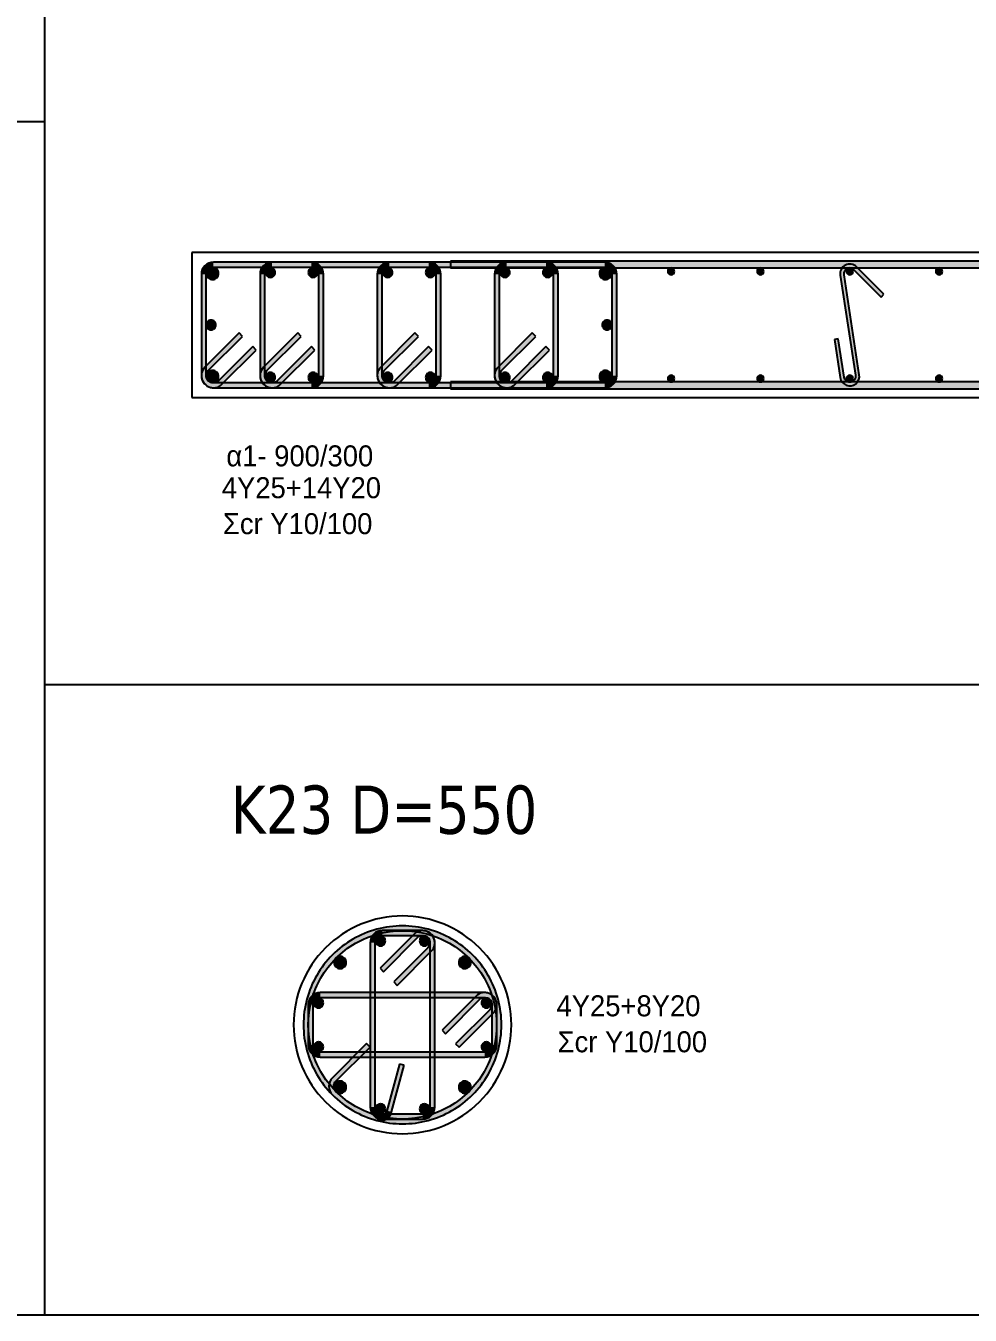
# Model space of a CAD drawing. Header units: millimetres. Extents: x -2171 to 1563, y -1758 to -1505.
# Drawn here: x -853.5 to -843.72, y -1630.29 to -1616.94 of the extents above; entities that cross this region are included whole.
import ezdxf

# ---------------------------------------------------------------- set-up
doc = ezdxf.new("R2010")
doc.units = ezdxf.units.MM
for name, color, linetype in [('-S_TEXT', 3, 'Continuous'), ('Col_Det', 7, 'Continuous'), ('Col_Det_Fill', 7, 'Continuous'), ('Geo_Col_Pro_1', 7, 'Continuous'), ('pinakaki', 153, 'Continuous')]:
    doc.layers.add(name, color=color, linetype=linetype)
doc.styles.add('S1Arl22_b_934_161', font='arial.ttf', dxfattribs={"width": 0.933629, "height": 0.002175})
doc.styles.get("Standard").update_dxf_attribs({"font": 'tahoma.ttf'})

msp = doc.modelspace()

# ---------------------------------------------------------------- hatches: boundary and pattern name
at = {"layer": 'Col_Det_Fill'}
for color, points in [(252, [(-851.5597, -1619.44), (-851.5597, -1619.39, 0.4142136), (-851.6847, -1619.515), (-851.6347, -1619.515, -0.4142136)]), (252, [(-847.5097, -1619.44), (-847.5097, -1619.39), (-851.5597, -1619.39), (-851.5597, -1619.44)]), (252, [(-850.9526, -1619.44), (-850.9526, -1619.39, 0.4142136), (-851.0776, -1619.515), (-851.0276, -1619.515, -0.4142136)]), (252, [(-850.5454, -1619.44), (-850.5454, -1619.39), (-850.9526, -1619.39), (-850.9526, -1619.44)]), (252, [(-850.4704, -1619.515), (-850.4204, -1619.515, 0.4142136), (-850.5454, -1619.39), (-850.5454, -1619.44, -0.4142136)]), (252, [(-849.7383, -1619.44), (-849.7383, -1619.39, 0.4142136), (-849.8633, -1619.515), (-849.8133, -1619.515, -0.4142136)]), (252, [(-849.3312, -1619.44), (-849.3312, -1619.39), (-849.7383, -1619.39), (-849.7383, -1619.44)]), (252, [(-849.2562, -1619.515), (-849.2062, -1619.515, 0.4142136), (-849.3312, -1619.39), (-849.3312, -1619.44, -0.4142136)]), (252, [(-836.2116, -1619.45), (-836.2116, -1619.38), (-849.1071, -1619.38), (-849.1071, -1619.45)]), (252, [(-848.524, -1619.44), (-848.524, -1619.39, 0.4142136), (-848.649, -1619.515), (-848.599, -1619.515, -0.4142136)]), (252, [(-848.1169, -1619.44), (-848.1169, -1619.39), (-848.524, -1619.39), (-848.524, -1619.44)]), (252, [(-848.0419, -1619.515), (-847.9919, -1619.515, 0.4142136), (-848.1169, -1619.39), (-848.1169, -1619.44, -0.4142136)]), (252, [(-847.4347, -1619.515), (-847.3847, -1619.515, 0.4142136), (-847.5097, -1619.39), (-847.5097, -1619.44, -0.4142136)]), (252, [(-851.6347, -1619.515), (-851.6847, -1619.515), (-851.6847, -1620.565), (-851.6347, -1620.565)]), (12, [(-851.6311, -1619.5062, 0.4142136), (-851.5686, -1619.5687, 0.4142136), (-851.5061, -1619.5062, 0.4142136), (-851.5686, -1619.4437, 0.4142136)]), (252, [(-851.0276, -1619.515), (-851.0776, -1619.515), (-851.0776, -1620.565), (-851.0276, -1620.565)]), (56, [(-851.0203, -1619.4974, 0.4142136), (-850.9703, -1619.5474, 0.4142136), (-850.9203, -1619.4974, 0.4142136), (-850.9703, -1619.4474, 0.4142136)]), (56, [(-850.5778, -1619.4974, 0.4142136), (-850.5278, -1619.5474, 0.4142136), (-850.4778, -1619.4974, 0.4142136), (-850.5278, -1619.4474, 0.4142136)]), (252, [(-850.4704, -1620.565), (-850.4204, -1620.565), (-850.4204, -1619.515), (-850.4704, -1619.515)]), (252, [(-849.8133, -1619.515), (-849.8633, -1619.515), (-849.8633, -1620.565), (-849.8133, -1620.565)]), (56, [(-849.806, -1619.4974, 0.4142136), (-849.756, -1619.5474, 0.4142136), (-849.706, -1619.4974, 0.4142136), (-849.756, -1619.4474, 0.4142136)]), (56, [(-849.3635, -1619.4974, 0.4142136), (-849.3135, -1619.5474, 0.4142136), (-849.2635, -1619.4974, 0.4142136), (-849.3135, -1619.4474, 0.4142136)]), (252, [(-849.2562, -1620.565), (-849.2062, -1620.565), (-849.2062, -1619.515), (-849.2562, -1619.515)]), (252, [(-848.599, -1619.515), (-848.649, -1619.515), (-848.649, -1620.565), (-848.599, -1620.565)]), (56, [(-848.5917, -1619.4974, 0.4142136), (-848.5417, -1619.5474, 0.4142136), (-848.4917, -1619.4974, 0.4142136), (-848.5417, -1619.4474, 0.4142136)]), (56, [(-848.1492, -1619.4974, 0.4142136), (-848.0992, -1619.5474, 0.4142136), (-848.0492, -1619.4974, 0.4142136), (-848.0992, -1619.4474, 0.4142136)]), (252, [(-848.0419, -1620.565), (-847.9919, -1620.565), (-847.9919, -1619.515), (-848.0419, -1619.515)]), (12, [(-847.5634, -1619.5062, 0.4142136), (-847.5009, -1619.5687, 0.4142136), (-847.4384, -1619.5062, 0.4142136), (-847.5009, -1619.4437, 0.4142136)]), (252, [(-847.4347, -1620.565), (-847.3847, -1620.565), (-847.3847, -1619.515), (-847.4347, -1619.515)]), (133, [(-846.8567, -1619.485, 0.4142136), (-846.8217, -1619.52, 0.4142136), (-846.7867, -1619.485, 0.4142136), (-846.8217, -1619.45, 0.4142136)]), (133, [(-845.9318, -1619.485, 0.4142136), (-845.8968, -1619.52, 0.4142136), (-845.8618, -1619.485, 0.4142136), (-845.8968, -1619.45, 0.4142136)]), (252, [(-845.0706, -1619.5251), (-845.0311, -1619.5191, -0.724422), (-844.9294, -1619.4676), (-844.9011, -1619.4393, 0.724422)]), (252, [(-844.9125, -1620.561), (-844.8729, -1620.5549), (-845.0311, -1619.5191), (-845.0706, -1619.5251)]), (133, [(-845.0068, -1619.485, 0.4142136), (-844.9718, -1619.52, 0.4142136), (-844.9368, -1619.485, 0.4142136), (-844.9718, -1619.45, 0.4142136)]), (252, [(-844.9011, -1619.4393), (-844.9294, -1619.4676), (-844.6465, -1619.7505), (-844.6182, -1619.7222)]), (133, [(-844.0818, -1619.485, 0.4142136), (-844.0468, -1619.52, 0.4142136), (-844.0118, -1619.485, 0.4142136), (-844.0468, -1619.45, 0.4142136)]), (133, [(-851.6347, -1620.04, 0.4142136), (-851.5847, -1620.09, 0.4142136), (-851.5347, -1620.04, 0.4142136), (-851.5847, -1619.99, 0.4142136)]), (133, [(-847.5347, -1620.04, 0.4142136), (-847.4847, -1620.09, 0.4142136), (-847.4347, -1620.04, 0.4142136), (-847.4847, -1619.99, 0.4142136)]), (252, [(-851.2592, -1620.1585), (-851.2946, -1620.1231), (-851.6481, -1620.4767), (-851.6128, -1620.512)]), (252, [(-850.6521, -1620.1585), (-850.6874, -1620.1231), (-851.041, -1620.4767), (-851.0056, -1620.512)]), (252, [(-849.4378, -1620.1585), (-849.4731, -1620.1231), (-849.8267, -1620.4767), (-849.7913, -1620.512)]), (252, [(-848.2235, -1620.1585), (-848.2589, -1620.1231), (-848.6124, -1620.4767), (-848.5771, -1620.512)]), (252, [(-845.0915, -1620.1837), (-845.131, -1620.1897), (-845.0706, -1620.5851), (-845.0311, -1620.5791)]), (252, [(-851.5067, -1620.6181), (-851.4713, -1620.6534), (-851.1178, -1620.2999), (-851.1531, -1620.2645)]), (252, [(-850.8996, -1620.6181), (-850.8642, -1620.6534), (-850.5106, -1620.2999), (-850.546, -1620.2645)]), (252, [(-849.6853, -1620.6181), (-849.6499, -1620.6534), (-849.2964, -1620.2999), (-849.3317, -1620.2645)]), (252, [(-848.471, -1620.6181), (-848.4356, -1620.6534), (-848.0821, -1620.2999), (-848.1174, -1620.2645)]), (252, [(-851.6128, -1620.512), (-851.6481, -1620.4767, 0.6681786), (-851.5597, -1620.69), (-851.5597, -1620.64, -0.6681786)]), (252, [(-851.6347, -1620.565), (-851.6847, -1620.565, 0.6681786), (-851.4713, -1620.6534), (-851.5067, -1620.6181, -0.6681786)]), (12, [(-851.6311, -1620.5739, 0.4142136), (-851.5686, -1620.6364, 0.4142136), (-851.5061, -1620.5739, 0.4142136), (-851.5686, -1620.5114, 0.4142136)]), (252, [(-851.0056, -1620.512), (-851.041, -1620.4767, 0.6681786), (-850.9526, -1620.69), (-850.9526, -1620.64, -0.6681786)]), (252, [(-851.0276, -1620.565), (-851.0776, -1620.565, 0.6681786), (-850.8642, -1620.6534), (-850.8996, -1620.6181, -0.6681786)]), (56, [(-851.0203, -1620.5827, 0.4142136), (-850.9703, -1620.6327, 0.4142136), (-850.9203, -1620.5827, 0.4142136), (-850.9703, -1620.5327, 0.4142136)]), (56, [(-850.5778, -1620.5827, 0.4142136), (-850.5278, -1620.6327, 0.4142136), (-850.4778, -1620.5827, 0.4142136), (-850.5278, -1620.5327, 0.4142136)]), (252, [(-850.5454, -1620.64), (-850.5454, -1620.69, 0.4142136), (-850.4204, -1620.565), (-850.4704, -1620.565, -0.4142136)]), (252, [(-849.7913, -1620.512), (-849.8267, -1620.4767, 0.6681786), (-849.7383, -1620.69), (-849.7383, -1620.64, -0.6681786)]), (252, [(-849.8133, -1620.565), (-849.8633, -1620.565, 0.6681786), (-849.6499, -1620.6534), (-849.6853, -1620.6181, -0.6681786)]), (56, [(-849.806, -1620.5827, 0.4142136), (-849.756, -1620.6327, 0.4142136), (-849.706, -1620.5827, 0.4142136), (-849.756, -1620.5327, 0.4142136)]), (56, [(-849.3635, -1620.5827, 0.4142136), (-849.3135, -1620.6327, 0.4142136), (-849.2635, -1620.5827, 0.4142136), (-849.3135, -1620.5327, 0.4142136)]), (252, [(-849.3312, -1620.64), (-849.3312, -1620.69, 0.4142136), (-849.2062, -1620.565), (-849.2562, -1620.565, -0.4142136)]), (252, [(-848.5771, -1620.512), (-848.6124, -1620.4767, 0.6681786), (-848.524, -1620.69), (-848.524, -1620.64, -0.6681786)]), (252, [(-848.599, -1620.565), (-848.649, -1620.565, 0.6681786), (-848.4356, -1620.6534), (-848.471, -1620.6181, -0.6681786)]), (56, [(-848.5917, -1620.5827, 0.4142136), (-848.5417, -1620.6327, 0.4142136), (-848.4917, -1620.5827, 0.4142136), (-848.5417, -1620.5327, 0.4142136)]), (56, [(-848.1492, -1620.5827, 0.4142136), (-848.0992, -1620.6327, 0.4142136), (-848.0492, -1620.5827, 0.4142136), (-848.0992, -1620.5327, 0.4142136)]), (252, [(-848.1169, -1620.64), (-848.1169, -1620.69, 0.4142136), (-847.9919, -1620.565), (-848.0419, -1620.565, -0.4142136)]), (12, [(-847.5634, -1620.5739, 0.4142136), (-847.5009, -1620.6364, 0.4142136), (-847.4384, -1620.5739, 0.4142136), (-847.5009, -1620.5114, 0.4142136)]), (252, [(-847.5097, -1620.64), (-847.5097, -1620.69, 0.4142136), (-847.3847, -1620.565), (-847.4347, -1620.565, -0.4142136)]), (133, [(-846.8567, -1620.595, 0.4142136), (-846.8217, -1620.63, 0.4142136), (-846.7867, -1620.595, 0.4142136), (-846.8217, -1620.56, 0.4142136)]), (133, [(-845.9318, -1620.595, 0.4142136), (-845.8968, -1620.63, 0.4142136), (-845.8618, -1620.595, 0.4142136), (-845.8968, -1620.56, 0.4142136)]), (252, [(-845.0311, -1620.5791), (-845.0706, -1620.5851, 1), (-844.8729, -1620.5549), (-844.9125, -1620.561, -1)]), (133, [(-845.0068, -1620.595, 0.4142136), (-844.9718, -1620.63, 0.4142136), (-844.9368, -1620.595, 0.4142136), (-844.9718, -1620.56, 0.4142136)]), (133, [(-844.0818, -1620.595, 0.4142136), (-844.0468, -1620.63, 0.4142136), (-844.0118, -1620.595, 0.4142136), (-844.0468, -1620.56, 0.4142136)]), (252, [(-851.5597, -1620.64), (-851.5597, -1620.69), (-847.5097, -1620.69), (-847.5097, -1620.64)]), (252, [(-850.9526, -1620.64), (-850.9526, -1620.69), (-850.5454, -1620.69), (-850.5454, -1620.64)]), (252, [(-849.7383, -1620.64), (-849.7383, -1620.69), (-849.3312, -1620.69), (-849.3312, -1620.64)]), (252, [(-849.1071, -1620.63), (-849.1071, -1620.7), (-836.2116, -1620.7), (-836.2116, -1620.63)]), (252, [(-848.524, -1620.64), (-848.524, -1620.69), (-848.1169, -1620.69), (-848.1169, -1620.64)]), (252, [(-849.8548, -1626.3459), (-849.8678, -1626.2976, 0.1316525), (-850.3273, -1626.5629), (-850.2919, -1626.5982, -0.1316525)]), (252, [(-849.8117, -1626.3617), (-849.8117, -1626.3117, 0.4142136), (-849.9367, -1626.4367), (-849.8867, -1626.4367, -0.4142136)]), (252, [(-849.3501, -1626.3459), (-849.3372, -1626.2976, 0.1316525), (-849.8678, -1626.2976), (-849.8548, -1626.3459, -0.1316525)]), (252, [(-849.3933, -1626.3617), (-849.3933, -1626.3117), (-849.8117, -1626.3117), (-849.8117, -1626.3617)]), (252, [(-849.3183, -1626.4367), (-849.2683, -1626.4367, 0.6681786), (-849.4816, -1626.3483), (-849.4463, -1626.3837, -0.6681786)]), (252, [(-849.3402, -1626.4897), (-849.3049, -1626.5251, 0.6681786), (-849.3933, -1626.3117), (-849.3933, -1626.3617, -0.6681786)]), (252, [(-848.9131, -1626.5982), (-848.8777, -1626.5629, 0.1316525), (-849.3372, -1626.2976), (-849.3501, -1626.3459, -0.1316525)]), (252, [(-849.8867, -1626.4367), (-849.9367, -1626.4367), (-849.9367, -1628.1387), (-849.8867, -1628.1387)]), (56, [(-849.7794, -1626.419, 0.4142136), (-849.8294, -1626.369, 0.4142136), (-849.8794, -1626.419, 0.4142136), (-849.8294, -1626.469, 0.4142136)]), (252, [(-849.4463, -1626.3837), (-849.4816, -1626.3483), (-849.8352, -1626.7019), (-849.7998, -1626.7372)]), (56, [(-849.3256, -1626.419, 0.4142136), (-849.3756, -1626.369, 0.4142136), (-849.4256, -1626.419, 0.4142136), (-849.3756, -1626.469, 0.4142136)]), (252, [(-849.3183, -1628.1387), (-849.2683, -1628.1387), (-849.2683, -1626.4367), (-849.3183, -1626.4367)]), (252, [(-850.2919, -1626.5982), (-850.3273, -1626.5629, 0.1316525), (-850.5926, -1627.0224), (-850.5443, -1627.0353, -0.1316525)]), (12, [(-850.1852, -1626.6424, 0.4142136), (-850.2477, -1626.5799, 0.4142136), (-850.3102, -1626.6424, 0.4142136), (-850.2477, -1626.7049, 0.4142136)]), (252, [(-849.6938, -1626.8433), (-849.6584, -1626.8786), (-849.3049, -1626.5251), (-849.3402, -1626.4897)]), (12, [(-848.8948, -1626.6424, 0.4142136), (-848.9573, -1626.5799, 0.4142136), (-849.0198, -1626.6424, 0.4142136), (-848.9573, -1626.7049, 0.4142136)]), (252, [(-848.6607, -1627.0353), (-848.6124, -1627.0224, 0.1316525), (-848.8777, -1626.5629), (-848.9131, -1626.5982, -0.1316525)]), (252, [(-850.4535, -1627.0034), (-850.4535, -1626.9534, 0.4142136), (-850.5785, -1627.0784), (-850.5285, -1627.0784, -0.4142136)]), (56, [(-850.4212, -1627.0608, 0.4142136), (-850.4712, -1627.0108, 0.4142136), (-850.5212, -1627.0608, 0.4142136), (-850.4712, -1627.1108, 0.4142136)]), (252, [(-848.7515, -1627.0034), (-848.7515, -1626.9534), (-850.4535, -1626.9534), (-850.4535, -1627.0034)]), (252, [(-848.8045, -1627.0254), (-848.8399, -1626.9901), (-849.1934, -1627.3436), (-849.1581, -1627.379)]), (252, [(-848.6765, -1627.0784), (-848.6265, -1627.0784, 0.6681786), (-848.8399, -1626.9901), (-848.8045, -1627.0254, -0.6681786)]), (56, [(-848.6838, -1627.0608, 0.4142136), (-848.7338, -1627.0108, 0.4142136), (-848.7838, -1627.0608, 0.4142136), (-848.7338, -1627.1108, 0.4142136)]), (252, [(-848.6985, -1627.1315), (-848.6631, -1627.1668, 0.6681786), (-848.7515, -1626.9534), (-848.7515, -1627.0034, -0.6681786)]), (252, [(-850.5443, -1627.0353), (-850.5926, -1627.0224, 0.1316525), (-850.5926, -1627.553), (-850.5443, -1627.54, -0.1316525)]), (252, [(-850.5285, -1627.0784), (-850.5785, -1627.0784), (-850.5785, -1627.4969), (-850.5285, -1627.4969)]), (252, [(-849.052, -1627.485), (-849.0167, -1627.5204), (-848.6631, -1627.1668), (-848.6985, -1627.1315)]), (252, [(-848.6765, -1627.4969), (-848.6265, -1627.4969), (-848.6265, -1627.0784), (-848.6765, -1627.0784)]), (252, [(-848.6607, -1627.54), (-848.6124, -1627.553, 0.1316525), (-848.6124, -1627.0224), (-848.6607, -1627.0353, -0.1316525)]), (252, [(-850.5443, -1627.54), (-850.5926, -1627.553, 0.1316525), (-850.3273, -1628.0125), (-850.2919, -1627.9771, -0.1316525)]), (252, [(-850.5285, -1627.4969), (-850.5785, -1627.4969, 0.4142136), (-850.4535, -1627.6219), (-850.4535, -1627.5719, -0.4142136)]), (56, [(-850.4212, -1627.5146, 0.4142136), (-850.4712, -1627.4646, 0.4142136), (-850.5212, -1627.5146, 0.4142136), (-850.4712, -1627.5646, 0.4142136)]), (252, [(-849.9384, -1627.5175), (-849.9737, -1627.4821), (-850.3273, -1627.8357), (-850.2919, -1627.871)]), (252, [(-848.9131, -1627.9771), (-848.8777, -1628.0125, 0.1316525), (-848.6124, -1627.553), (-848.6607, -1627.54, -0.1316525)]), (56, [(-848.6838, -1627.5146, 0.4142136), (-848.7338, -1627.4646, 0.4142136), (-848.7838, -1627.5146, 0.4142136), (-848.7338, -1627.5646, 0.4142136)]), (252, [(-848.7515, -1627.5719), (-848.7515, -1627.6219, 0.4142136), (-848.6265, -1627.4969), (-848.6765, -1627.4969, -0.4142136)]), (252, [(-850.4535, -1627.5719), (-850.4535, -1627.6219), (-848.7515, -1627.6219), (-848.7515, -1627.5719)]), (252, [(-849.763, -1628.1764), (-849.7147, -1628.1894), (-849.5853, -1627.7064), (-849.6336, -1627.6935)]), (252, [(-850.2919, -1627.871), (-850.3273, -1627.8357, 0.4142136), (-850.3273, -1628.0125), (-850.2919, -1627.9771, -0.4142136)]), (12, [(-850.1852, -1627.9329, 0.4142136), (-850.2477, -1627.8704, 0.4142136), (-850.3102, -1627.9329, 0.4142136), (-850.2477, -1627.9954, 0.4142136)]), (12, [(-848.8948, -1627.9329, 0.4142136), (-848.9573, -1627.8704, 0.4142136), (-849.0198, -1627.9329, 0.4142136), (-848.9573, -1627.9954, 0.4142136)]), (252, [(-850.2919, -1627.9771), (-850.3273, -1628.0125, 0.1316525), (-849.8678, -1628.2778), (-849.8548, -1628.2295, -0.1316525)]), (252, [(-850.2919, -1627.9771), (-850.3273, -1628.0125, 0.1316525), (-849.8678, -1628.2778), (-849.8548, -1628.2295, -0.1316525)]), (252, [(-849.3501, -1628.2295), (-849.3372, -1628.2778, 0.1316525), (-848.8777, -1628.0125), (-848.9131, -1627.9771, -0.1316525)]), (252, [(-849.8867, -1628.1387), (-849.9367, -1628.1387, 0.4142136), (-849.8117, -1628.2637), (-849.8117, -1628.2137, -0.4142136)]), (56, [(-849.7794, -1628.1563, 0.4142136), (-849.8294, -1628.1063, 0.4142136), (-849.8794, -1628.1563, 0.4142136), (-849.8294, -1628.2063, 0.4142136)]), (252, [(-849.8548, -1628.2295), (-849.8678, -1628.2778, 0.4142136), (-849.7147, -1628.1894), (-849.763, -1628.1764, -0.4142136)]), (252, [(-849.8117, -1628.2137), (-849.8117, -1628.2637), (-849.3933, -1628.2637), (-849.3933, -1628.2137)]), (56, [(-849.3256, -1628.1563, 0.4142136), (-849.3756, -1628.1063, 0.4142136), (-849.4256, -1628.1563, 0.4142136), (-849.3756, -1628.2063, 0.4142136)]), (252, [(-849.3933, -1628.2137), (-849.3933, -1628.2637, 0.4142136), (-849.2683, -1628.1387), (-849.3183, -1628.1387, -0.4142136)]), (252, [(-849.8548, -1628.2295), (-849.8678, -1628.2778, 0.1316525), (-849.3372, -1628.2778), (-849.3501, -1628.2295, -0.1316525)])]:
    msp.add_hatch(color=color, dxfattribs=at).paths.add_polyline_path(points)

# ---------------------------------------------------------------- linework, layer by layer
at = {"layer": '-S_TEXT', "ltscale": 5}
msp.add_lwpolyline([(-882.8339, -1590.2497), (-824.6864, -1590.2497), (-824.6864, -1630.2944), (-882.8339, -1630.2944)], close=True, dxfattribs=at)
at = {"layer": 'Col_Det', "color": 7}
for points in [[(-833.534, -1619.29), (-851.7847, -1619.29)], [(-851.7847, -1619.29), (-851.7847, -1620.79)], [(-847.5097, -1619.39), (-851.5597, -1619.39)], [(-850.5454, -1619.39), (-850.9526, -1619.39)], [(-849.3312, -1619.39), (-849.7383, -1619.39)], [(-836.2116, -1619.38), (-849.1071, -1619.38)], [(-849.1071, -1619.38), (-849.1071, -1619.45)], [(-848.1169, -1619.39), (-848.524, -1619.39)], [(-851.6847, -1619.515), (-851.6847, -1620.565)], [(-851.6347, -1620.565), (-851.6347, -1619.515)], [(-851.5597, -1619.44), (-847.5097, -1619.44)], [(-851.0776, -1619.515), (-851.0776, -1620.565)], [(-851.0276, -1620.565), (-851.0276, -1619.515)], [(-850.9526, -1619.44), (-850.5454, -1619.44)], [(-850.4704, -1619.515), (-850.4704, -1620.565)], [(-850.4204, -1620.565), (-850.4204, -1619.515)], [(-849.8633, -1619.515), (-849.8633, -1620.565)], [(-849.8133, -1620.565), (-849.8133, -1619.515)], [(-849.7383, -1619.44), (-849.3312, -1619.44)], [(-849.2562, -1619.515), (-849.2562, -1620.565)], [(-849.2062, -1620.565), (-849.2062, -1619.515)], [(-849.1071, -1619.45), (-836.2116, -1619.45)], [(-848.649, -1619.515), (-848.649, -1620.565)], [(-848.599, -1620.565), (-848.599, -1619.515)], [(-848.524, -1619.44), (-848.1169, -1619.44)], [(-848.0419, -1619.515), (-848.0419, -1620.565)], [(-847.9919, -1620.565), (-847.9919, -1619.515)], [(-847.4347, -1619.515), (-847.4347, -1620.565)], [(-847.3847, -1620.565), (-847.3847, -1619.515)], [(-845.0706, -1619.5251), (-844.9125, -1620.561)], [(-844.8729, -1620.5549), (-845.0311, -1619.5191)], [(-844.9294, -1619.4676), (-844.6465, -1619.7505)], [(-844.6182, -1619.7222), (-844.9011, -1619.4393)], [(-844.6465, -1619.7505), (-844.6182, -1619.7222)], [(-851.2946, -1620.1231), (-851.6481, -1620.4767)], [(-851.6128, -1620.512), (-851.2592, -1620.1585)], [(-851.2592, -1620.1585), (-851.2946, -1620.1231)], [(-850.6874, -1620.1231), (-851.041, -1620.4767)], [(-851.0056, -1620.512), (-850.6521, -1620.1585)], [(-850.6521, -1620.1585), (-850.6874, -1620.1231)], [(-849.4731, -1620.1231), (-849.8267, -1620.4767)], [(-849.7913, -1620.512), (-849.4378, -1620.1585)], [(-849.4378, -1620.1585), (-849.4731, -1620.1231)], [(-848.2589, -1620.1231), (-848.6124, -1620.4767)], [(-848.5771, -1620.512), (-848.2235, -1620.1585)], [(-848.2235, -1620.1585), (-848.2589, -1620.1231)], [(-845.0915, -1620.1837), (-845.131, -1620.1897)], [(-845.131, -1620.1897), (-845.0706, -1620.5851)], [(-845.0311, -1620.5791), (-845.0915, -1620.1837)], [(-851.1531, -1620.2645), (-851.5067, -1620.6181)], [(-851.4713, -1620.6534), (-851.1178, -1620.2999)], [(-851.1178, -1620.2999), (-851.1531, -1620.2645)], [(-850.546, -1620.2645), (-850.8996, -1620.6181)], [(-850.8642, -1620.6534), (-850.5106, -1620.2999)], [(-850.5106, -1620.2999), (-850.546, -1620.2645)], [(-849.3317, -1620.2645), (-849.6853, -1620.6181)], [(-849.6499, -1620.6534), (-849.2964, -1620.2999)], [(-849.2964, -1620.2999), (-849.3317, -1620.2645)], [(-848.1174, -1620.2645), (-848.471, -1620.6181)], [(-848.4356, -1620.6534), (-848.0821, -1620.2999)], [(-848.0821, -1620.2999), (-848.1174, -1620.2645)], [(-847.5097, -1620.64), (-851.5597, -1620.64)], [(-851.5597, -1620.69), (-847.5097, -1620.69)], [(-850.5454, -1620.64), (-850.9526, -1620.64)], [(-850.9526, -1620.69), (-850.5454, -1620.69)], [(-849.3312, -1620.64), (-849.7383, -1620.64)], [(-849.7383, -1620.69), (-849.3312, -1620.69)], [(-849.1071, -1620.63), (-849.1071, -1620.7)], [(-836.2116, -1620.63), (-849.1071, -1620.63)], [(-849.1071, -1620.7), (-836.2116, -1620.7)], [(-848.1169, -1620.64), (-848.524, -1620.64)], [(-848.524, -1620.69), (-848.1169, -1620.69)], [(-851.7847, -1620.79), (-833.534, -1620.79)], [(-849.3933, -1626.3117), (-849.8117, -1626.3117)], [(-849.9367, -1626.4367), (-849.9367, -1628.1387)], [(-849.8867, -1628.1387), (-849.8867, -1626.4367)], [(-849.4816, -1626.3483), (-849.8352, -1626.7019)], [(-849.8117, -1626.3617), (-849.3933, -1626.3617)], [(-849.7998, -1626.7372), (-849.4463, -1626.3837)], [(-849.3183, -1626.4367), (-849.3183, -1628.1387)], [(-849.2683, -1628.1387), (-849.2683, -1626.4367)], [(-849.3402, -1626.4897), (-849.6938, -1626.8433)], [(-849.6584, -1626.8786), (-849.3049, -1626.5251)], [(-849.8352, -1626.7019), (-849.7998, -1626.7372)], [(-849.6938, -1626.8433), (-849.6584, -1626.8786)], [(-848.7515, -1626.9534), (-850.4535, -1626.9534)], [(-850.4535, -1627.0034), (-848.7515, -1627.0034)], [(-848.8399, -1626.9901), (-849.1934, -1627.3436)], [(-850.5785, -1627.0784), (-850.5785, -1627.4969)], [(-850.5285, -1627.4969), (-850.5285, -1627.0784)], [(-849.1581, -1627.379), (-848.8045, -1627.0254)], [(-848.6985, -1627.1315), (-849.052, -1627.485)], [(-848.6765, -1627.0784), (-848.6765, -1627.4969)], [(-848.6265, -1627.4969), (-848.6265, -1627.0784)], [(-849.0167, -1627.5204), (-848.6631, -1627.1668)], [(-849.1934, -1627.3436), (-849.1581, -1627.379)], [(-849.9737, -1627.4821), (-850.3273, -1627.8357)], [(-850.2919, -1627.871), (-849.9384, -1627.5175)], [(-849.9384, -1627.5175), (-849.9737, -1627.4821)], [(-849.052, -1627.485), (-849.0167, -1627.5204)], [(-848.7515, -1627.5719), (-850.4535, -1627.5719)], [(-850.4535, -1627.6219), (-848.7515, -1627.6219)], [(-849.6336, -1627.6935), (-849.763, -1628.1764)], [(-849.7147, -1628.1894), (-849.5853, -1627.7064)], [(-849.5853, -1627.7064), (-849.6336, -1627.6935)], [(-849.3933, -1628.2137), (-849.8117, -1628.2137)], [(-849.8117, -1628.2637), (-849.3933, -1628.2637)]]:
    msp.add_lwpolyline(points, dxfattribs=at)
for points in [[(-851.5597, -1619.39, 0.4142136), (-851.6847, -1619.515)], [(-850.9526, -1619.39, 0.4142136), (-851.0776, -1619.515)], [(-850.4204, -1619.515, 0.4142136), (-850.5454, -1619.39)], [(-849.7383, -1619.39, 0.4142136), (-849.8633, -1619.515)], [(-849.2062, -1619.515, 0.4142136), (-849.3312, -1619.39)], [(-848.524, -1619.39, 0.4142136), (-848.649, -1619.515)], [(-847.9919, -1619.515, 0.4142136), (-848.1169, -1619.39)], [(-847.3847, -1619.515, 0.4142136), (-847.5097, -1619.39)], [(-851.6347, -1619.515, -0.4142136), (-851.5597, -1619.44, -0.4142136)], [(-851.5686, -1619.4437, 0.4142136), (-851.6311, -1619.5062, 0.4142136)], [(-851.6311, -1619.5062, 0.4142136), (-851.5686, -1619.5687, 0.4142136)], [(-851.5061, -1619.5062, 0.4142136), (-851.5686, -1619.4437, 0.4142136)], [(-851.5686, -1619.5687, 0.4142136), (-851.5061, -1619.5062, 0.4142136)], [(-851.0276, -1619.515, -0.4142136), (-850.9526, -1619.44, -0.4142136)], [(-850.9703, -1619.4474, 0.4142136), (-851.0203, -1619.4974, 0.4142136)], [(-851.0203, -1619.4974, 0.4142136), (-850.9703, -1619.5474, 0.4142136)], [(-850.9203, -1619.4974, 0.4142136), (-850.9703, -1619.4474, 0.4142136)], [(-850.9703, -1619.5474, 0.4142136), (-850.9203, -1619.4974, 0.4142136)], [(-850.5278, -1619.4474, 0.4142136), (-850.5778, -1619.4974, 0.4142136)], [(-850.5778, -1619.4974, 0.4142136), (-850.5278, -1619.5474, 0.4142136)], [(-850.5454, -1619.44, -0.4142136), (-850.4704, -1619.515, -0.4142136)], [(-850.4778, -1619.4974, 0.4142136), (-850.5278, -1619.4474, 0.4142136)], [(-850.5278, -1619.5474, 0.4142136), (-850.4778, -1619.4974, 0.4142136)], [(-849.8133, -1619.515, -0.4142136), (-849.7383, -1619.44, -0.4142136)], [(-849.756, -1619.4474, 0.4142136), (-849.806, -1619.4974, 0.4142136)], [(-849.806, -1619.4974, 0.4142136), (-849.756, -1619.5474, 0.4142136)], [(-849.706, -1619.4974, 0.4142136), (-849.756, -1619.4474, 0.4142136)], [(-849.756, -1619.5474, 0.4142136), (-849.706, -1619.4974, 0.4142136)], [(-849.3135, -1619.4474, 0.4142136), (-849.3635, -1619.4974, 0.4142136)], [(-849.3635, -1619.4974, 0.4142136), (-849.3135, -1619.5474, 0.4142136)], [(-849.3312, -1619.44, -0.4142136), (-849.2562, -1619.515, -0.4142136)], [(-849.2635, -1619.4974, 0.4142136), (-849.3135, -1619.4474, 0.4142136)], [(-849.3135, -1619.5474, 0.4142136), (-849.2635, -1619.4974, 0.4142136)], [(-848.599, -1619.515, -0.4142136), (-848.524, -1619.44, -0.4142136)], [(-848.5417, -1619.4474, 0.4142136), (-848.5917, -1619.4974, 0.4142136)], [(-848.5917, -1619.4974, 0.4142136), (-848.5417, -1619.5474, 0.4142136)], [(-848.4917, -1619.4974, 0.4142136), (-848.5417, -1619.4474, 0.4142136)], [(-848.5417, -1619.5474, 0.4142136), (-848.4917, -1619.4974, 0.4142136)], [(-848.0992, -1619.4474, 0.4142136), (-848.1492, -1619.4974, 0.4142136)], [(-848.1492, -1619.4974, 0.4142136), (-848.0992, -1619.5474, 0.4142136)], [(-848.1169, -1619.44, -0.4142136), (-848.0419, -1619.515, -0.4142136)], [(-848.0492, -1619.4974, 0.4142136), (-848.0992, -1619.4474, 0.4142136)], [(-848.0992, -1619.5474, 0.4142136), (-848.0492, -1619.4974, 0.4142136)], [(-847.5009, -1619.4437, 0.4142136), (-847.5634, -1619.5062, 0.4142136)], [(-847.5634, -1619.5062, 0.4142136), (-847.5009, -1619.5687, 0.4142136)], [(-847.5097, -1619.44, -0.4142136), (-847.4347, -1619.515, -0.4142136)], [(-847.4384, -1619.5062, 0.4142136), (-847.5009, -1619.4437, 0.4142136)], [(-847.5009, -1619.5687, 0.4142136), (-847.4384, -1619.5062, 0.4142136)], [(-846.8217, -1619.45, 0.4142136), (-846.8567, -1619.485, 0.4142136)], [(-846.8567, -1619.485, 0.4142136), (-846.8217, -1619.52, 0.4142136)], [(-846.7867, -1619.485, 0.4142136), (-846.8217, -1619.45, 0.4142136)], [(-846.8217, -1619.52, 0.4142136), (-846.7867, -1619.485, 0.4142136)], [(-845.8968, -1619.45, 0.4142136), (-845.9318, -1619.485, 0.4142136)], [(-845.9318, -1619.485, 0.4142136), (-845.8968, -1619.52, 0.4142136)], [(-845.8618, -1619.485, 0.4142136), (-845.8968, -1619.45, 0.4142136)], [(-845.8968, -1619.52, 0.4142136), (-845.8618, -1619.485, 0.4142136)], [(-844.9011, -1619.4393, 0.724422), (-845.0706, -1619.5251, 0.724422)], [(-845.0311, -1619.5191, -0.724422), (-844.9294, -1619.4676)], [(-844.9718, -1619.45, 0.4142136), (-845.0068, -1619.485, 0.4142136)], [(-845.0068, -1619.485, 0.4142136), (-844.9718, -1619.52, 0.4142136)], [(-844.9368, -1619.485, 0.4142136), (-844.9718, -1619.45, 0.4142136)], [(-844.9718, -1619.52, 0.4142136), (-844.9368, -1619.485, 0.4142136)], [(-844.0468, -1619.45, 0.4142136), (-844.0818, -1619.485, 0.4142136)], [(-844.0818, -1619.485, 0.4142136), (-844.0468, -1619.52, 0.4142136)], [(-844.0118, -1619.485, 0.4142136), (-844.0468, -1619.45, 0.4142136)], [(-844.0468, -1619.52, 0.4142136), (-844.0118, -1619.485, 0.4142136)], [(-851.5847, -1619.99, 0.4142136), (-851.6347, -1620.04, 0.4142136)], [(-851.6347, -1620.04, 0.4142136), (-851.5847, -1620.09, 0.4142136)], [(-851.5347, -1620.04, 0.4142136), (-851.5847, -1619.99, 0.4142136)], [(-851.5847, -1620.09, 0.4142136), (-851.5347, -1620.04, 0.4142136)], [(-847.4847, -1619.99, 0.4142136), (-847.5347, -1620.04, 0.4142136)], [(-847.5347, -1620.04, 0.4142136), (-847.4847, -1620.09, 0.4142136)], [(-847.4347, -1620.04, 0.4142136), (-847.4847, -1619.99, 0.4142136)], [(-847.4847, -1620.09, 0.4142136), (-847.4347, -1620.04, 0.4142136)], [(-851.6481, -1620.4767, 0.6681786), (-851.5597, -1620.69)], [(-851.6847, -1620.565, 0.6681786), (-851.4713, -1620.6534)], [(-851.5597, -1620.64, -0.6681786), (-851.6128, -1620.512, -0.6681786)], [(-851.5067, -1620.6181, -0.6681786), (-851.6347, -1620.565, -0.6681786)], [(-851.5686, -1620.5114, 0.4142136), (-851.6311, -1620.5739, 0.4142136)], [(-851.6311, -1620.5739, 0.4142136), (-851.5686, -1620.6364, 0.4142136)], [(-851.5061, -1620.5739, 0.4142136), (-851.5686, -1620.5114, 0.4142136)], [(-851.5686, -1620.6364, 0.4142136), (-851.5061, -1620.5739, 0.4142136)], [(-851.041, -1620.4767, 0.6681786), (-850.9526, -1620.69)], [(-851.0776, -1620.565, 0.6681786), (-850.8642, -1620.6534)], [(-850.9526, -1620.64, -0.6681786), (-851.0056, -1620.512, -0.6681786)], [(-850.8996, -1620.6181, -0.6681786), (-851.0276, -1620.565, -0.6681786)], [(-850.9703, -1620.5327, 0.4142136), (-851.0203, -1620.5827, 0.4142136)], [(-851.0203, -1620.5827, 0.4142136), (-850.9703, -1620.6327, 0.4142136)], [(-850.9203, -1620.5827, 0.4142136), (-850.9703, -1620.5327, 0.4142136)], [(-850.9703, -1620.6327, 0.4142136), (-850.9203, -1620.5827, 0.4142136)], [(-850.5278, -1620.5327, 0.4142136), (-850.5778, -1620.5827, 0.4142136)], [(-850.5778, -1620.5827, 0.4142136), (-850.5278, -1620.6327, 0.4142136)], [(-850.5454, -1620.69, 0.4142136), (-850.4204, -1620.565)], [(-850.4704, -1620.565, -0.4142136), (-850.5454, -1620.64, -0.4142136)], [(-850.4778, -1620.5827, 0.4142136), (-850.5278, -1620.5327, 0.4142136)], [(-850.5278, -1620.6327, 0.4142136), (-850.4778, -1620.5827, 0.4142136)], [(-849.8267, -1620.4767, 0.6681786), (-849.7383, -1620.69)], [(-849.8633, -1620.565, 0.6681786), (-849.6499, -1620.6534)], [(-849.7383, -1620.64, -0.6681786), (-849.7913, -1620.512, -0.6681786)], [(-849.6853, -1620.6181, -0.6681786), (-849.8133, -1620.565, -0.6681786)], [(-849.756, -1620.5327, 0.4142136), (-849.806, -1620.5827, 0.4142136)], [(-849.806, -1620.5827, 0.4142136), (-849.756, -1620.6327, 0.4142136)], [(-849.706, -1620.5827, 0.4142136), (-849.756, -1620.5327, 0.4142136)], [(-849.756, -1620.6327, 0.4142136), (-849.706, -1620.5827, 0.4142136)], [(-849.3135, -1620.5327, 0.4142136), (-849.3635, -1620.5827, 0.4142136)], [(-849.3635, -1620.5827, 0.4142136), (-849.3135, -1620.6327, 0.4142136)], [(-849.3312, -1620.69, 0.4142136), (-849.2062, -1620.565)], [(-849.2562, -1620.565, -0.4142136), (-849.3312, -1620.64, -0.4142136)], [(-849.2635, -1620.5827, 0.4142136), (-849.3135, -1620.5327, 0.4142136)], [(-849.3135, -1620.6327, 0.4142136), (-849.2635, -1620.5827, 0.4142136)], [(-848.6124, -1620.4767, 0.6681786), (-848.524, -1620.69)], [(-848.649, -1620.565, 0.6681786), (-848.4356, -1620.6534)], [(-848.524, -1620.64, -0.6681786), (-848.5771, -1620.512, -0.6681786)], [(-848.471, -1620.6181, -0.6681786), (-848.599, -1620.565, -0.6681786)], [(-848.5417, -1620.5327, 0.4142136), (-848.5917, -1620.5827, 0.4142136)], [(-848.5917, -1620.5827, 0.4142136), (-848.5417, -1620.6327, 0.4142136)], [(-848.4917, -1620.5827, 0.4142136), (-848.5417, -1620.5327, 0.4142136)], [(-848.5417, -1620.6327, 0.4142136), (-848.4917, -1620.5827, 0.4142136)], [(-848.0992, -1620.5327, 0.4142136), (-848.1492, -1620.5827, 0.4142136)], [(-848.1492, -1620.5827, 0.4142136), (-848.0992, -1620.6327, 0.4142136)], [(-848.1169, -1620.69, 0.4142136), (-847.9919, -1620.565)], [(-848.0419, -1620.565, -0.4142136), (-848.1169, -1620.64, -0.4142136)], [(-848.0492, -1620.5827, 0.4142136), (-848.0992, -1620.5327, 0.4142136)], [(-848.0992, -1620.6327, 0.4142136), (-848.0492, -1620.5827, 0.4142136)], [(-847.5009, -1620.5114, 0.4142136), (-847.5634, -1620.5739, 0.4142136)], [(-847.5634, -1620.5739, 0.4142136), (-847.5009, -1620.6364, 0.4142136)], [(-847.5097, -1620.69, 0.4142136), (-847.3847, -1620.565)], [(-847.4347, -1620.565, -0.4142136), (-847.5097, -1620.64, -0.4142136)], [(-847.4384, -1620.5739, 0.4142136), (-847.5009, -1620.5114, 0.4142136)], [(-847.5009, -1620.6364, 0.4142136), (-847.4384, -1620.5739, 0.4142136)], [(-846.8217, -1620.56, 0.4142136), (-846.8567, -1620.595, 0.4142136)], [(-846.8567, -1620.595, 0.4142136), (-846.8217, -1620.63, 0.4142136)], [(-846.7867, -1620.595, 0.4142136), (-846.8217, -1620.56, 0.4142136)], [(-846.8217, -1620.63, 0.4142136), (-846.7867, -1620.595, 0.4142136)], [(-845.8968, -1620.56, 0.4142136), (-845.9318, -1620.595, 0.4142136)], [(-845.9318, -1620.595, 0.4142136), (-845.8968, -1620.63, 0.4142136)], [(-845.8618, -1620.595, 0.4142136), (-845.8968, -1620.56, 0.4142136)], [(-845.8968, -1620.63, 0.4142136), (-845.8618, -1620.595, 0.4142136)], [(-845.0706, -1620.5851, 1), (-844.8729, -1620.5549)], [(-844.9125, -1620.561, -1), (-845.0311, -1620.5791, -1)], [(-844.9718, -1620.56, 0.4142136), (-845.0068, -1620.595, 0.4142136)], [(-845.0068, -1620.595, 0.4142136), (-844.9718, -1620.63, 0.4142136)], [(-844.9368, -1620.595, 0.4142136), (-844.9718, -1620.56, 0.4142136)], [(-844.9718, -1620.63, 0.4142136), (-844.9368, -1620.595, 0.4142136)], [(-844.0468, -1620.56, 0.4142136), (-844.0818, -1620.595, 0.4142136)], [(-844.0818, -1620.595, 0.4142136), (-844.0468, -1620.63, 0.4142136)], [(-844.0118, -1620.595, 0.4142136), (-844.0468, -1620.56, 0.4142136)], [(-844.0468, -1620.63, 0.4142136), (-844.0118, -1620.595, 0.4142136)], [(-849.6025, -1626.1602, 0.4142136), (-850.73, -1627.2877, 0.4142136)], [(-848.475, -1627.2877, 0.4142136), (-849.6025, -1626.1602, 0.4142136)], [(-849.8678, -1626.2976, 0.1316525), (-850.3273, -1626.5629)], [(-850.2919, -1626.5982, -0.1316525), (-849.8548, -1626.3459, -0.1316525)], [(-849.8117, -1626.3117, 0.4142136), (-849.9367, -1626.4367)], [(-849.3372, -1626.2976, 0.1316525), (-849.8678, -1626.2976)], [(-849.8548, -1626.3459, -0.1316525), (-849.3501, -1626.3459, -0.1316525)], [(-849.2683, -1626.4367, 0.6681786), (-849.4816, -1626.3483)], [(-849.3049, -1626.5251, 0.6681786), (-849.3933, -1626.3117)], [(-849.3501, -1626.3459, -0.1316525), (-848.9131, -1626.5982, -0.1316525)], [(-848.8777, -1626.5629, 0.1316525), (-849.3372, -1626.2976)], [(-849.8867, -1626.4367, -0.4142136), (-849.8117, -1626.3617, -0.4142136)], [(-849.8294, -1626.369, 0.4142136), (-849.8794, -1626.419, 0.4142136)], [(-849.8794, -1626.419, 0.4142136), (-849.8294, -1626.469, 0.4142136)], [(-849.7794, -1626.419, 0.4142136), (-849.8294, -1626.369, 0.4142136)], [(-849.8294, -1626.469, 0.4142136), (-849.7794, -1626.419, 0.4142136)], [(-849.4463, -1626.3837, -0.6681786), (-849.3183, -1626.4367, -0.6681786)], [(-849.3756, -1626.369, 0.4142136), (-849.4256, -1626.419, 0.4142136)], [(-849.4256, -1626.419, 0.4142136), (-849.3756, -1626.469, 0.4142136)], [(-849.3933, -1626.3617, -0.6681786), (-849.3402, -1626.4897, -0.6681786)], [(-849.3256, -1626.419, 0.4142136), (-849.3756, -1626.369, 0.4142136)], [(-849.3756, -1626.469, 0.4142136), (-849.3256, -1626.419, 0.4142136)], [(-850.3273, -1626.5629, 0.1316525), (-850.5926, -1627.0224)], [(-850.5443, -1627.0353, -0.1316525), (-850.2919, -1626.5982, -0.1316525)], [(-850.2477, -1626.5799, 0.4142136), (-850.3102, -1626.6424, 0.4142136)], [(-850.1852, -1626.6424, 0.4142136), (-850.2477, -1626.5799, 0.4142136)], [(-848.9573, -1626.5799, 0.4142136), (-849.0198, -1626.6424, 0.4142136)], [(-848.8948, -1626.6424, 0.4142136), (-848.9573, -1626.5799, 0.4142136)], [(-848.9131, -1626.5982, -0.1316525), (-848.6607, -1627.0353, -0.1316525)], [(-848.6124, -1627.0224, 0.1316525), (-848.8777, -1626.5629)], [(-850.3102, -1626.6424, 0.4142136), (-850.2477, -1626.7049, 0.4142136)], [(-850.2477, -1626.7049, 0.4142136), (-850.1852, -1626.6424, 0.4142136)], [(-849.0198, -1626.6424, 0.4142136), (-848.9573, -1626.7049, 0.4142136)], [(-848.9573, -1626.7049, 0.4142136), (-848.8948, -1626.6424, 0.4142136)], [(-850.4535, -1626.9534, 0.4142136), (-850.5785, -1627.0784)], [(-850.5285, -1627.0784, -0.4142136), (-850.4535, -1627.0034, -0.4142136)], [(-850.4712, -1627.0108, 0.4142136), (-850.5212, -1627.0608, 0.4142136)], [(-850.4212, -1627.0608, 0.4142136), (-850.4712, -1627.0108, 0.4142136)], [(-848.6265, -1627.0784, 0.6681786), (-848.8399, -1626.9901)], [(-848.8045, -1627.0254, -0.6681786), (-848.6765, -1627.0784, -0.6681786)], [(-848.7338, -1627.0108, 0.4142136), (-848.7838, -1627.0608, 0.4142136)], [(-848.6631, -1627.1668, 0.6681786), (-848.7515, -1626.9534)], [(-848.7515, -1627.0034, -0.6681786), (-848.6985, -1627.1315, -0.6681786)], [(-848.6838, -1627.0608, 0.4142136), (-848.7338, -1627.0108, 0.4142136)], [(-850.5926, -1627.0224, 0.1316525), (-850.5926, -1627.553)], [(-850.5443, -1627.54, -0.1316525), (-850.5443, -1627.0353, -0.1316525)], [(-850.5212, -1627.0608, 0.4142136), (-850.4712, -1627.1108, 0.4142136)], [(-850.4712, -1627.1108, 0.4142136), (-850.4212, -1627.0608, 0.4142136)], [(-848.7838, -1627.0608, 0.4142136), (-848.7338, -1627.1108, 0.4142136)], [(-848.7338, -1627.1108, 0.4142136), (-848.6838, -1627.0608, 0.4142136)], [(-848.6607, -1627.0353, -0.1316525), (-848.6607, -1627.54, -0.1316525)], [(-848.6124, -1627.553, 0.1316525), (-848.6124, -1627.0224)], [(-850.73, -1627.2877, 0.4142136), (-849.6025, -1628.4152, 0.4142136)], [(-849.6025, -1628.4152, 0.4142136), (-848.475, -1627.2877, 0.4142136)], [(-850.5785, -1627.4969, 0.4142136), (-850.4535, -1627.6219)], [(-850.2919, -1627.9771, -0.1316525), (-850.5443, -1627.54, -0.1316525)], [(-850.4535, -1627.5719, -0.4142136), (-850.5285, -1627.4969, -0.4142136)], [(-850.4712, -1627.4646, 0.4142136), (-850.5212, -1627.5146, 0.4142136)], [(-850.5212, -1627.5146, 0.4142136), (-850.4712, -1627.5646, 0.4142136)], [(-850.4212, -1627.5146, 0.4142136), (-850.4712, -1627.4646, 0.4142136)], [(-850.4712, -1627.5646, 0.4142136), (-850.4212, -1627.5146, 0.4142136)], [(-848.6607, -1627.54, -0.1316525), (-848.9131, -1627.9771, -0.1316525)], [(-848.7338, -1627.4646, 0.4142136), (-848.7838, -1627.5146, 0.4142136)], [(-848.7838, -1627.5146, 0.4142136), (-848.7338, -1627.5646, 0.4142136)], [(-848.7515, -1627.6219, 0.4142136), (-848.6265, -1627.4969)], [(-848.6765, -1627.4969, -0.4142136), (-848.7515, -1627.5719, -0.4142136)], [(-848.6838, -1627.5146, 0.4142136), (-848.7338, -1627.4646, 0.4142136)], [(-848.7338, -1627.5646, 0.4142136), (-848.6838, -1627.5146, 0.4142136)], [(-850.5926, -1627.553, 0.1316525), (-850.3273, -1628.0125)], [(-848.8777, -1628.0125, 0.1316525), (-848.6124, -1627.553)], [(-850.3273, -1627.8357, 0.4142136), (-850.3273, -1628.0125)], [(-850.2919, -1627.9771, -0.4142136), (-850.2919, -1627.871, -0.4142136)], [(-850.2477, -1627.8704, 0.4142136), (-850.3102, -1627.9329, 0.4142136)], [(-850.3102, -1627.9329, 0.4142136), (-850.2477, -1627.9954, 0.4142136)], [(-850.1852, -1627.9329, 0.4142136), (-850.2477, -1627.8704, 0.4142136)], [(-850.2477, -1627.9954, 0.4142136), (-850.1852, -1627.9329, 0.4142136)], [(-848.9573, -1627.8704, 0.4142136), (-849.0198, -1627.9329, 0.4142136)], [(-849.0198, -1627.9329, 0.4142136), (-848.9573, -1627.9954, 0.4142136)], [(-848.8948, -1627.9329, 0.4142136), (-848.9573, -1627.8704, 0.4142136)], [(-848.9573, -1627.9954, 0.4142136), (-848.8948, -1627.9329, 0.4142136)], [(-850.3273, -1628.0125, 0.1316525), (-849.8678, -1628.2778)], [(-850.3273, -1628.0125, 0.1316525), (-849.8678, -1628.2778)], [(-849.8548, -1628.2295, -0.1316525), (-850.2919, -1627.9771, -0.1316525)], [(-849.8548, -1628.2295, -0.1316525), (-850.2919, -1627.9771, -0.1316525)], [(-848.9131, -1627.9771, -0.1316525), (-849.3501, -1628.2295, -0.1316525)], [(-849.3372, -1628.2778, 0.1316525), (-848.8777, -1628.0125)], [(-849.9367, -1628.1387, 0.4142136), (-849.8117, -1628.2637)], [(-849.8117, -1628.2137, -0.4142136), (-849.8867, -1628.1387, -0.4142136)], [(-849.8294, -1628.1063, 0.4142136), (-849.8794, -1628.1563, 0.4142136)], [(-849.8794, -1628.1563, 0.4142136), (-849.8294, -1628.2063, 0.4142136)], [(-849.8678, -1628.2778, 0.4142136), (-849.7147, -1628.1894)], [(-849.763, -1628.1764, -0.4142136), (-849.8548, -1628.2295, -0.4142136)], [(-849.7794, -1628.1563, 0.4142136), (-849.8294, -1628.1063, 0.4142136)], [(-849.8294, -1628.2063, 0.4142136), (-849.7794, -1628.1563, 0.4142136)], [(-849.3756, -1628.1063, 0.4142136), (-849.4256, -1628.1563, 0.4142136)], [(-849.4256, -1628.1563, 0.4142136), (-849.3756, -1628.2063, 0.4142136)], [(-849.3933, -1628.2637, 0.4142136), (-849.2683, -1628.1387)], [(-849.3183, -1628.1387, -0.4142136), (-849.3933, -1628.2137, -0.4142136)], [(-849.3256, -1628.1563, 0.4142136), (-849.3756, -1628.1063, 0.4142136)], [(-849.3756, -1628.2063, 0.4142136), (-849.3256, -1628.1563, 0.4142136)], [(-849.8678, -1628.2778, 0.1316525), (-849.3372, -1628.2778)], [(-849.3501, -1628.2295, -0.1316525), (-849.8548, -1628.2295, -0.1316525)]]:
    msp.add_lwpolyline(points, format="xyb", dxfattribs=at)
at = {"layer": 'Geo_Col_Pro_1', "color": 4, "linetype": 'Continuous', "ltscale": 0.5}
for p, q in [((-853.3092, -1610.5817), (-853.3092, -1630.2944)), ((-862.6658, -1617.934), (-853.3092, -1617.934)), ((-853.3092, -1623.7642), (-831.7062, -1623.7642))]:
    msp.add_line(p, q, dxfattribs=at)

# ---------------------------------------------------------------- texts
at = {"layer": 'Col_Det', "color": 7, "style": 'S1Arl22_b_934_161', "width": 0.933629}
for s, p in [(' α1- 900/300', (-851.5046, -1621.5042)), ('4Y25+14Y20', (-851.4732, -1621.8338)), ('Σcr Y10/100', (-851.4613, -1622.2063)), ('4Y25+8Y20', (-848.0081, -1627.1991)), ('Σcr Y10/100', (-847.9963, -1627.5716))]:
    msp.add_text(s, height=0.2175, dxfattribs=at).set_placement(p)
at = {"layer": 'pinakaki', "color": 1, "width": 0.933629}
msp.add_text('Κ23 D=550', height=0.5, dxfattribs=at).set_placement((-851.3798, -1625.3091))

doc.saveas('drawing.dxf')
